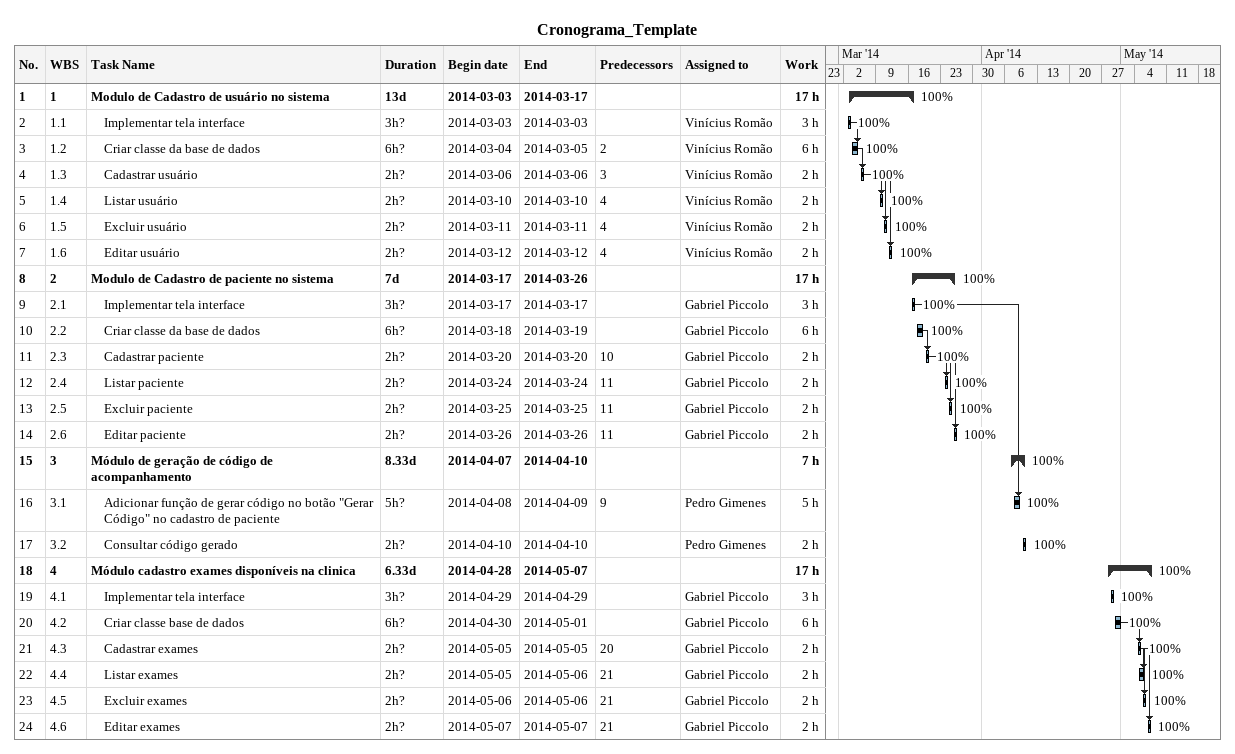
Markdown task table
Cronograma_Template

| ID | WBS | Task | Duration | Start | Finish | Predecessors | Resources | % complete | Work (h) |
|---|---|---|---|---|---|---|---|---|---|
| 1 | 1 | **Modulo de Cadastro de usuário no sistema** | 13d | 2014-03-03 | 2014-03-17 |  |  | 100 | 17 |
| 2 | 1.1 | Implementar tela interface | 3h? | 2014-03-03 | 2014-03-03 |  | Vinícius Romão | 100 | 3 |
| 3 | 1.2 | Criar classe da base de dados | 6h? | 2014-03-04 | 2014-03-05 | 2 | Vinícius Romão | 100 | 6 |
| 4 | 1.3 | Cadastrar usuário | 2h? | 2014-03-06 | 2014-03-06 | 3 | Vinícius Romão | 100 | 2 |
| 5 | 1.4 | Listar usuário | 2h? | 2014-03-10 | 2014-03-10 | 4 | Vinícius Romão | 100 | 2 |
| 6 | 1.5 | Excluir usuário | 2h? | 2014-03-11 | 2014-03-11 | 4 | Vinícius Romão | 100 | 2 |
| 7 | 1.6 | Editar usuário | 2h? | 2014-03-12 | 2014-03-12 | 4 | Vinícius Romão | 100 | 2 |
| 8 | 2 | **Modulo de Cadastro de paciente no sistema** | 7d | 2014-03-17 | 2014-03-26 |  |  | 100 | 17 |
| 9 | 2.1 | Implementar tela interface | 3h? | 2014-03-17 | 2014-03-17 |  | Gabriel Piccolo | 100 | 3 |
| 10 | 2.2 | Criar classe da base de dados | 6h? | 2014-03-18 | 2014-03-19 |  | Gabriel Piccolo | 100 | 6 |
| 11 | 2.3 | Cadastrar paciente | 2h? | 2014-03-20 | 2014-03-20 | 10 | Gabriel Piccolo | 100 | 2 |
| 12 | 2.4 | Listar paciente | 2h? | 2014-03-24 | 2014-03-24 | 11 | Gabriel Piccolo | 100 | 2 |
| 13 | 2.5 | Excluir paciente | 2h? | 2014-03-25 | 2014-03-25 | 11 | Gabriel Piccolo | 100 | 2 |
| 14 | 2.6 | Editar paciente | 2h? | 2014-03-26 | 2014-03-26 | 11 | Gabriel Piccolo | 100 | 2 |
| 15 | 3 | **Módulo de geração de código de acompanhamento** | 8.33d | 2014-04-07 | 2014-04-10 |  |  | 100 | 7 |
| 16 | 3.1 | Adicionar função de gerar código no botão "Gerar Código" no cadastro de paciente | 5h? | 2014-04-08 | 2014-04-09 | 9 | Pedro Gimenes | 100 | 5 |
| 17 | 3.2 | Consultar código gerado | 2h? | 2014-04-10 | 2014-04-10 |  | Pedro Gimenes | 100 | 2 |
| 18 | 4 | **Módulo cadastro exames disponíveis na clinica** | 6.33d | 2014-04-28 | 2014-05-07 |  |  | 100 | 17 |
| 19 | 4.1 | Implementar tela interface | 3h? | 2014-04-29 | 2014-04-29 |  | Gabriel Piccolo | 100 | 3 |
| 20 | 4.2 | Criar classe base de dados | 6h? | 2014-04-30 | 2014-05-01 |  | Gabriel Piccolo | 100 | 6 |
| 21 | 4.3 | Cadastrar exames | 2h? | 2014-05-05 | 2014-05-05 | 20 | Gabriel Piccolo | 100 | 2 |
| 22 | 4.4 | Listar exames | 2h? | 2014-05-05 | 2014-05-06 | 21 | Gabriel Piccolo | 100 | 2 |
| 23 | 4.5 | Excluir exames | 2h? | 2014-05-06 | 2014-05-06 | 21 | Gabriel Piccolo | 100 | 2 |
| 24 | 4.6 | Editar exames | 2h? | 2014-05-07 | 2014-05-07 | 21 | Gabriel Piccolo | 100 | 2 |
